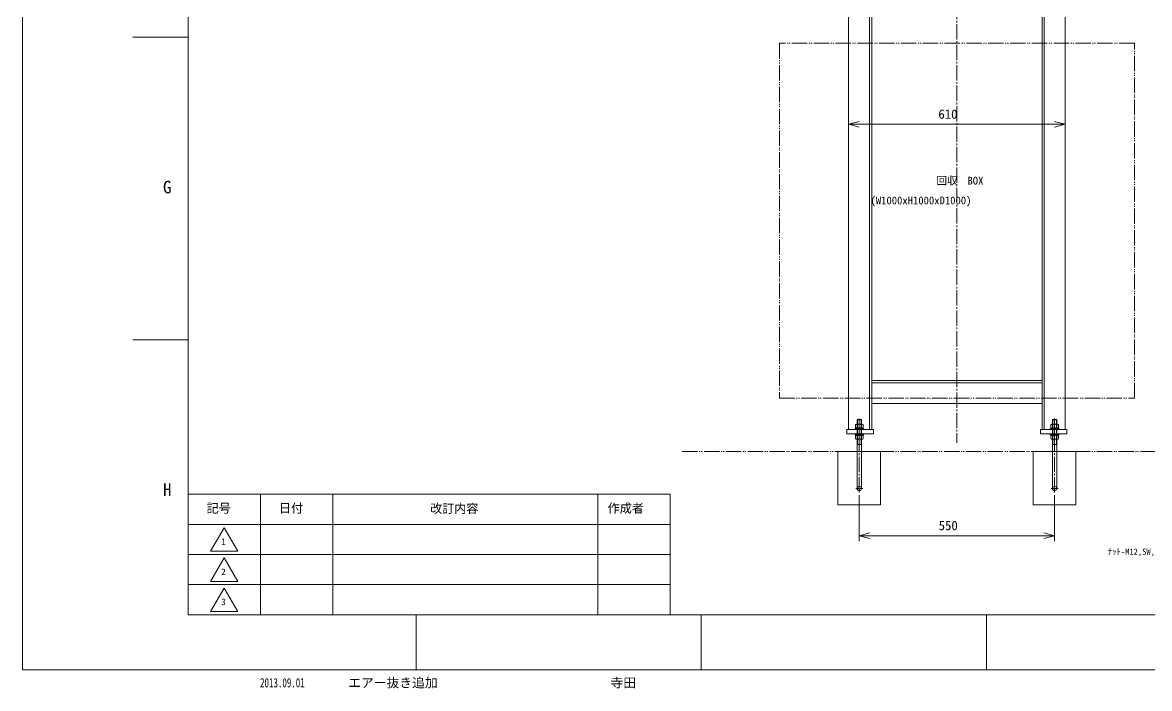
# Model space of a CAD drawing. Units: millimetres at full size. Extents: x -24503 to 24503, y -7436 to 7436.
# Drawn here: x -24503 to -21329, y 388 to 2263 of the extents above; entities that cross this region are included whole.
import ezdxf
from ezdxf.enums import TextEntityAlignment as Align

# ---------------------------------------------------------------- set-up
doc = ezdxf.new("R2010")
doc.units = ezdxf.units.MM
doc.header["$LTSCALE"] = 4.8
doc.linetypes.add('CHAIN2', pattern=[12, 9, -1, 1, -1])
doc.linetypes.add('DOUBLE_CHAIN2', pattern=[12.8, 9, -1, 0.6, -0.6, 0.6, -1])
for name, color, linetype, lineweight in [('0-0_90_FRAME', 2, 'Continuous', 9), ('0-1_91_BLANK', 6, 'Continuous', 9), ('0-2_08_DIM', 3, 'Continuous', 9), ('0-3_06_PHANTOM', 7, 'DOUBLE_CHAIN2', 9), ('0-4_0', 2, 'Continuous', 9), ('0-6_05_CENTER', 2, 'CHAIN2', 9), ('0-7_04_HIDDEN', 7, 'Continuous', 9), ('0-8_10_DRAFT', 1, 'Continuous', 9)]:
    doc.layers.add(name, color=color, linetype=linetype, lineweight=lineweight)
doc.layers.add('0-9_07_TEXT', color=2, linetype='Continuous')
doc.styles.add('ＭＳ ゴシック', font='')
doc.styles.add('ＭＳ Ｐゴシック', font='')
doc.styles.get('ＭＳ ゴシック').set_extended_font_data('MS Gothic')
doc.styles.get('ＭＳ Ｐゴシック').set_extended_font_data('MS PGothic')

# ---------------------------------------------------------------- blocks, each defined once
blk = doc.blocks.new('A$C402B3D07_1_1')
at = {"layer": '0-7_04_HIDDEN'}
for p, q in [((0, 0), (-65, 0)), ((-65, -2), (-65, 0)), ((0, 0), (0, -65)), ((-61, -6), (-14.5, -6)), ((-6, -14.5), (-6, -61)), ((-2, -65), (0, -65))]:
    blk.add_line(p, q, dxfattribs=at)
for centre, radius, start, end in [((-61, -2), 4, 180, 270), ((-14.5, -14.5), 8.5, 0, 90), ((-2, -61), 4, 180, 270)]:
    blk.add_arc(centre, radius, start, end, dxfattribs=at)
blk = doc.blocks.new('A$C475E39BB_1_1')
at = {"layer": '0-4_0', "color": 134}
for p, q in [((-285, 550), (-305, 530)), ((-246, 550), (-246, 38.811)), ((-240, 544), (240, 544)), ((240, 550), (240, 38.811)), ((285, 550), (240, 550)), ((246, 550), (246, 38.811)), ((285, 550), (305, 530)), ((-305, 38.811), (-305, 530)), ((305, 38.811), (305, 530)), ((-246, 0), (-246, -1438)), ((246, 0), (246, -1438)), ((-240, -6), (240, -6)), ((-240, -191), (240, -191)), ((-240, -1306), (240, -1306))]:
    blk.add_line(p, q, dxfattribs=at)
blk.add_lwpolyline([(-285, 550), (-240, 550), (-240, 38.811)], dxfattribs=at)
for points in [[(-240, 550), (240, 550), (240, 485), (-240, 485)], [(-305, 0), (-240, 0), (-240, -1438), (-305, -1438)], [(-240, 0), (240, 0), (240, -65), (-240, -65)], [(305, 0), (240, 0), (240, -1438), (305, -1438)], [(-240, -185), (240, -185), (240, -250), (-240, -250)], [(-240, -1300), (240, -1300), (240, -1365), (-240, -1365)], [(-310, -1438), (-235, -1438), (-235, -1450), (-310, -1450)], [(310, -1438), (235, -1438), (235, -1450), (310, -1450)]]:
    blk.add_lwpolyline(points, close=True, dxfattribs=at)
at = {"layer": '0-6_05_CENTER'}
for p, q in [((-75, 559.232), (-75, 534.557)), ((0, 567.547), (0, -1475.337)), ((75, 559.232), (75, 534.557)), ((-275, 9.232), (-275, -15.443)), ((275, 9.232), (275, -15.443)), ((-296.807, -25), (-307.193, -25)), ((296.807, -25), (307.193, -25)), ((-296.807, -225), (-307.193, -225)), ((296.807, -225), (307.193, -225)), ((-275, -1427.989), (-275, -1460.455)), ((275, -1427.989), (275, -1460.455))]:
    blk.add_line(p, q, dxfattribs=at)
at = {"layer": '0-7_04_HIDDEN'}
for p, q in [((-299, -22), (-305, -22)), ((-299, -22.5), (-305, -22.5)), ((-299, -27.5), (-305, -27.5)), ((-299, -28), (-305, -28)), ((299, -22), (305, -22)), ((299, -22.5), (305, -22.5)), ((299, -27.5), (305, -27.5)), ((299, -28), (305, -28)), ((-299, -222), (-305, -222)), ((299, -222), (305, -222)), ((-299, -222.5), (-305, -222.5)), ((-299, -227.5), (-305, -227.5)), ((-299, -228), (-305, -228)), ((299, -222.5), (305, -222.5)), ((299, -227.5), (305, -227.5)), ((299, -228), (305, -228))]:
    blk.add_line(p, q, dxfattribs=at)
for p in [(-175, 550), (305, 0), (305, -185)]:
    blk.add_blockref('A$C402B3D07_1_1', p, dxfattribs=at)
at = {"layer": '0-7_04_HIDDEN', "xscale": -1}
for p in [(175, 550), (-305, 0), (-305, -185)]:
    blk.add_blockref('A$C402B3D07_1_1', p, dxfattribs=at)
blk = doc.blocks.new('M12Nza_1_1_1_1')
at = {"layer": '0-4_0', "color": 134}
for p, q in [((-10.95, 5), (-10.95, 13.533)), ((10.95, 5), (-10.95, 5)), ((-10.75, 2), (-10.75, 5)), ((-8.213, 15), (8.212, 15)), ((-5.475, 5), (-5.475, 13.533)), ((0, 2), (-3, 5)), ((0, 5), (3, 2)), ((5.475, 5), (5.475, 13.533)), ((10.75, 5), (10.75, 2)), ((10.95, 13.533), (10.95, 5))]:
    blk.add_line(p, q, dxfattribs=at)
at = {"layer": '0-4_0', "color": 134, "linetype": 'CHAIN2'}
blk.add_line((0, 0), (0, 15), dxfattribs=at)
at = {"layer": '0-4_0', "color": 134}
blk.add_lwpolyline([(-13, 2), (13, 2), (13, 0), (-13, 0)], close=True, dxfattribs=at)
for centre, radius, start, end in [((-8.213, 11.712), 3.288, 33.626, 146.374), ((0, 4.05), 10.95, 60, 120), ((8.212, 11.712), 3.288, 33.626, 146.374)]:
    blk.add_arc(centre, radius, start, end, dxfattribs=at)
at = {"layer": '0-8_10_DRAFT', "style": 'ＭＳ ゴシック', "width": 1.8}
blk.add_text('M12', height=1.1, dxfattribs=at).set_placement((0.31, 5.093), align=Align.BOTTOM_LEFT)
blk = doc.blocks.new('A$C4D9A7100_1_1')
at = {"layer": '0-4_0', "color": 134}
for p, q in [((-6, -0.947), (-5.053, 0)), ((-5.053, 0), (5.053, 0)), ((-5.053, -70), (-5.053, 0)), ((5.053, -70), (5.053, 0)), ((-6, -194), (-6, -0.947)), ((6, -194), (6, -0.947)), ((-6, -70), (6, -70)), ((-5.053, -70), (-6, -71.64)), ((5.053, -70), (6, -71.64))]:
    blk.add_line(p, q, dxfattribs=at)
at = {"layer": '0-4_0', "color": 134, "linetype": 'CHAIN2'}
for p, q in [((0, -205.278), (0, 3)), ((-9.961, -194), (9.961, -194))]:
    blk.add_line(p, q, dxfattribs=at)
at = {"layer": '0-4_0', "color": 134}
blk.add_lwpolyline([(-6, -0.947), (6, -0.947), (5.053, 0)], dxfattribs=at)
blk.add_circle((0, -194), 6, dxfattribs=at)
blk = doc.blocks.new('_Open30')
at = {"layer": '0-2_08_DIM'}
blk.add_line((0, 0), (-1, 0), dxfattribs=at)
blk.add_lwpolyline([(-1, 0.26795), (0, 0), (-1, -0.26795)], dxfattribs=at)

msp = doc.modelspace()

# ---------------------------------------------------------------- linework, layer by layer
at = {"layer": '0-0_90_FRAME'}
for p, q in [((-24036.618, 2221.723), (-24192.161, 2221.723)), ((-24036.618, 1369.756), (-24192.161, 1369.756)), ((-23394.264, 440.485), (-23394.264, 595.333)), ((-22591.063, 440.485), (-22591.063, 595.333)), ((-21787.862, 440.485), (-21787.862, 595.333))]:
    msp.add_line(p, q, dxfattribs=at)
at = {"layer": '0-0_90_FRAME', "color": 134}
for p, q in [((-23832.961, 595.333), (-23832.961, 934.761)), ((-23629.304, 595.333), (-23629.304, 934.761)), ((-22882.561, 595.333), (-22882.561, 934.761)), ((-24036.618, 849.904), (-22678.904, 849.904)), ((-24036.618, 765.047), (-22678.904, 765.047)), ((-24036.618, 680.19), (-22678.904, 680.19))]:
    msp.add_line(p, q, dxfattribs=at)
at = {"layer": '0-0_90_FRAME', "color": 6}
msp.add_lwpolyline([(-24036.618, 595.333), (-14719.902, 595.333), (-14719.902, 7255.98), (-24036.618, 7255.98)], close=True, dxfattribs=at)
at = {"layer": '0-0_90_FRAME', "color": 134}
for points in [[(-24036.618, 595.333), (-22678.904, 595.333), (-22678.904, 934.761), (-24036.618, 934.761)], [(-23972.975, 774.06), (-23934.789, 840.199), (-23896.604, 774.06)], [(-23972.975, 689.203), (-23934.789, 755.342), (-23896.604, 689.203)], [(-23972.975, 604.345), (-23934.789, 670.485), (-23896.604, 604.345)]]:
    msp.add_lwpolyline(points, close=True, dxfattribs=at)
at = {"layer": '0-1_91_BLANK'}
msp.add_lwpolyline([(-24502.769, 440.485), (-14564.358, 440.485), (-14564.358, 7435.523), (-24502.769, 7435.523)], close=True, dxfattribs=at)
at = {"layer": '0-2_08_DIM', "color": 4}
for p, q in [((-22176.141, 1980.201), (-22176.141, 1961.828)), ((-22146.141, 1976.828), (-21596.141, 1976.828)), ((-21566.141, 1980.201), (-21566.141, 1961.828))]:
    msp.add_line(p, q, dxfattribs=at)
at = {"layer": '0-2_08_DIM'}
for p, q in [((-22146.141, 932.243), (-22146.141, 803.01)), ((-21596.141, 932.243), (-21596.141, 803.01)), ((-22116.141, 818.01), (-21626.141, 818.01))]:
    msp.add_line(p, q, dxfattribs=at)
at = {"layer": '0-3_06_PHANTOM'}
msp.add_line((-22644.76, 1055.021), (-16892.545, 1055.021), dxfattribs=at)
msp.add_lwpolyline([(-22371.141, 1205.021), (-21371.141, 1205.021), (-21371.141, 2205.021), (-22371.141, 2205.021)], close=True, dxfattribs=at)
at = {"layer": '0-4_0', "color": 3}
for points in [[(-22206.141, 1055.021), (-22086.141, 1055.021), (-22086.141, 905.021), (-22206.141, 905.021)], [(-21656.141, 1055.021), (-21536.141, 1055.021), (-21536.141, 905.021), (-21656.141, 905.021)]]:
    msp.add_lwpolyline(points, close=True, dxfattribs=at)

# ---------------------------------------------------------------- block references
at = {"layer": '0-2_08_DIM', "xscale": 30, "yscale": 30, "rotation": 180}
for p in [(-22176.141, 1976.828), (-22146.141, 818.01)]:
    msp.add_blockref('_Open30', p, dxfattribs=at)
at = {"layer": '0-2_08_DIM', "xscale": 30, "yscale": 30}
for p in [(-21566.141, 1976.828), (-21596.141, 818.01)]:
    msp.add_blockref('_Open30', p, dxfattribs=at)
at = {"layer": '0-4_0'}
for name, p in [('A$C475E39BB_1_1', (-21871.141, 2555.021)), ('A$C4D9A7100_1_1', (-22146.141, 1145.021)), ('A$C4D9A7100_1_1', (-21596.141, 1145.021)), ('M12Nza_1_1_1_1', (-22146.141, 1117.021)), ('M12Nza_1_1_1_1', (-21596.141, 1117.021))]:
    msp.add_blockref(name, p, dxfattribs=at)
at = {"layer": '0-4_0', "rotation": 180}
for p in [(-22146.141, 1105.021), (-21596.141, 1105.021)]:
    msp.add_blockref('M12Nza_1_1_1_1', p, dxfattribs=at)

# ---------------------------------------------------------------- texts
at = {"layer": '0-0_90_FRAME', "color": 134}
for s, height, style, p in [('G', 35.19, 'ＭＳ ゴシック', (-24107.281, 1771.74)), ('H', 35.19, 'ＭＳ ゴシック', (-24107.281, 919.773)), ('記号', 24.88, 'ＭＳ Ｐゴシック', (-23984.161, 875.361)), ('日付', 24.88, 'ＭＳ Ｐゴシック', (-23780.504, 875.361)), ('改訂内容', 24.88, 'ＭＳ Ｐゴシック', (-23354.675, 874.783)), ('作成者', 24.88, 'ＭＳ Ｐゴシック', (-22854.789, 875.361)), ('1', 18.66, 'ＭＳ ゴシック', (-23943.06, 786.391)), ('2', 18.66, 'ＭＳ ゴシック', (-23943.06, 701.533)), ('3', 18.66, 'ＭＳ ゴシック', (-23943.06, 616.676))]:
    msp.add_text(s, height=height, dxfattribs=dict(at, style=style)).set_placement(p, align=Align.BOTTOM_LEFT)
at = {"layer": '0-0_90_FRAME', "color": 3, "style": 'ＭＳ ゴシック', "width": 0.7}
msp.add_text('2013.09.01', height=26.39, dxfattribs=at).set_placement((-23833.76, 382.888), align=Align.BOTTOM_LEFT)
at = {"layer": '0-0_90_FRAME', "color": 3, "style": 'ＭＳ ゴシック'}
for s, p in [('エアー抜き追加', (-23585.586, 382.888)), ('寺田', (-22846.863, 382.888))]:
    msp.add_text(s, height=26.39, dxfattribs=at).set_placement(p, align=Align.BOTTOM_LEFT)
at = {"layer": '0-2_08_DIM', "color": 4, "style": 'ＭＳ ゴシック'}
msp.add_text('610', height=26.39, dxfattribs=at).set_placement((-21923.427, 1984.328), align=Align.BOTTOM_LEFT)
at = {"layer": '0-2_08_DIM'}
for s, height, style, p in [('回収', 21.99, 'ＭＳ Ｐゴシック', (-21928.786, 1800.394)), ('BOX', 21.99, 'ＭＳ ゴシック', (-21841.546, 1800.394)), ('(W1000xH1000xD1000)', 21.99, 'ＭＳ ゴシック', (-22114.5, 1744.68)), ('550', 26.39, 'ＭＳ ゴシック', (-21922.57, 825.56))]:
    msp.add_text(s, height=height, dxfattribs=dict(at, style=style)).set_placement(p, align=Align.BOTTOM_LEFT)
at = {"layer": '0-9_07_TEXT', "color": 134, "style": 'ＭＳ ゴシック'}
msp.add_text('ﾅｯﾄ-M12,SW,PW(SUS)', height=17.6, dxfattribs=at).set_placement((-21446.339, 759.134), align=Align.BOTTOM_LEFT)

doc.saveas('drawing.dxf')
